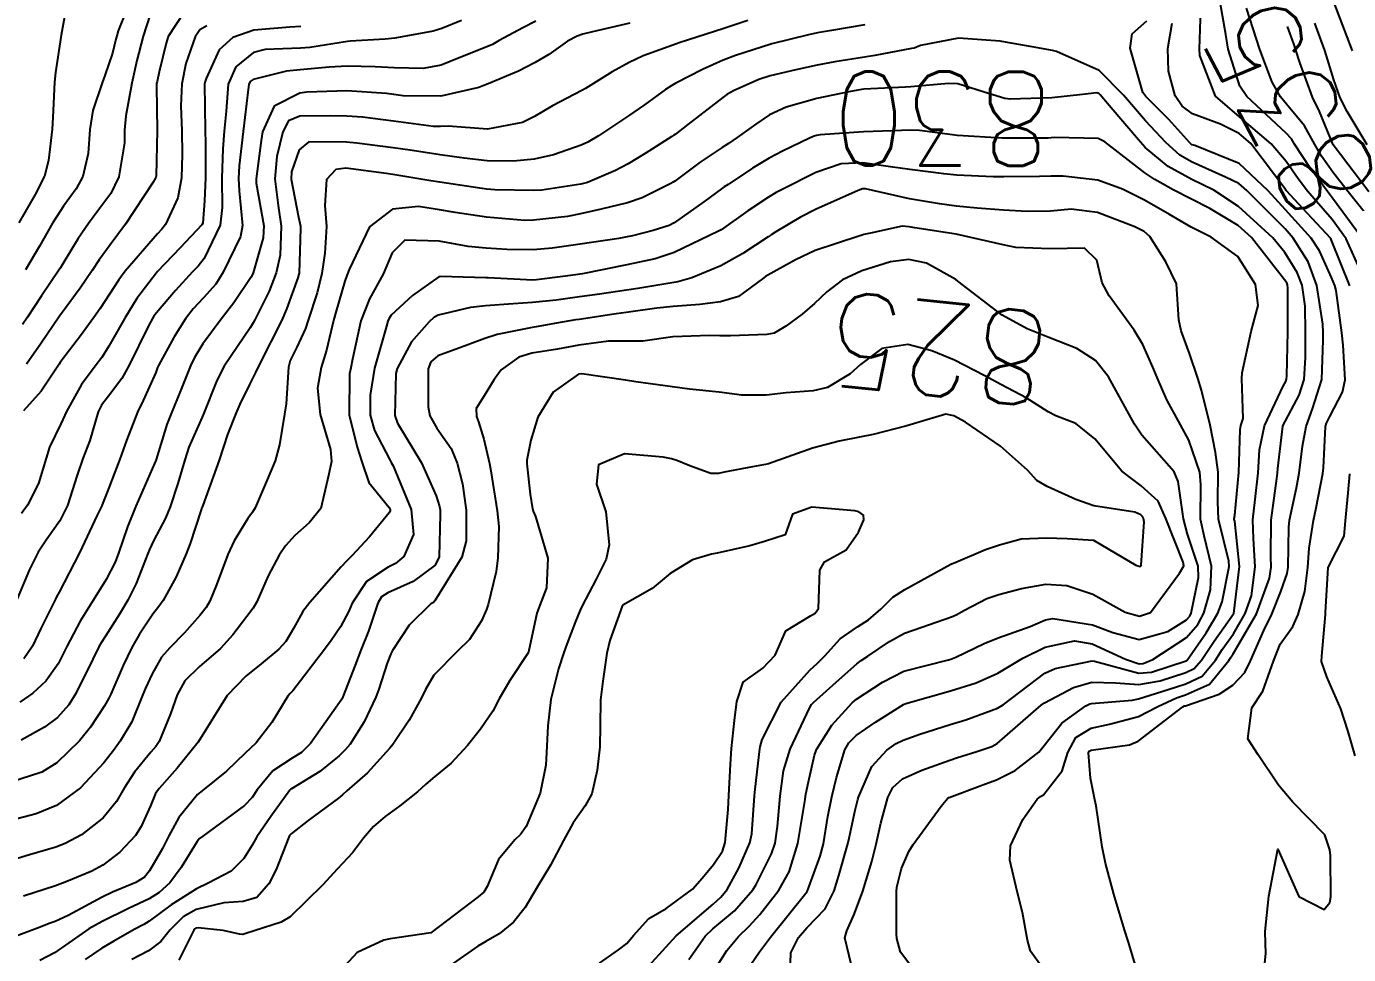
# Model space of a CAD drawing. Header units: metres. Extents: x 307586 to 320046, y 7427249 to 7434250.
# Drawn here: x 319917.4 to 319973.7, y 7429319.7 to 7429359.2 of the extents above; entities that cross this region are included whole.
import ezdxf
from ezdxf.enums import TextEntityAlignment as Align

# ---------------------------------------------------------------- set-up
doc = ezdxf.new("R2010")
doc.units = ezdxf.units.M
doc.header["$MEASUREMENT"] = 0
for name, color, linetype in [('Cotas', 45, 'Continuous'), ('Curvas de Nivel 1m', 11, 'Continuous'), ('Curvas de Nivel 5m', 15, 'Continuous')]:
    doc.layers.add(name, color=color, linetype=linetype)
doc.styles.add('Style-STANDARD', font='STANDARD.shx')

msp = doc.modelspace()

# ---------------------------------------------------------------- linework, layer by layer
at = {"layer": 'Curvas de Nivel 1m', "flags": 128}
for points, elevation in [([(319921.992, 7429360.816), (319921.275, 7429359.046), (319921.222, 7429358.827), (319921.186, 7429358.693), (319921.042, 7429358.089), (319920.719, 7429357.141), (319920.596, 7429356.834), (319920.2, 7429355.649), (319920.073, 7429354.839), (319920.002, 7429353.825), (319919.783, 7429352.842), (319919.495, 7429352.317), (319918.96, 7429351.578), (319918.665, 7429351.143), (319918.488, 7429350.855), (319917.926, 7429349.873), (319917.342, 7429348.866)], 841), ([(319919.059, 7429359.944), (319918.888, 7429359.009), (319918.857, 7429358.852), (319918.613, 7429357.268), (319918.575, 7429356.854), (319918.507, 7429355.356), (319918.468, 7429354.855), (319918.32, 7429353.519), (319918.149, 7429352.858), (319917.751, 7429352.076), (319917.05, 7429350.869)], 842), ([(319974.07, 7429349.061), (319973.552, 7429350.194), (319972.965, 7429351.013), (319971.915, 7429352.216), (319971.506, 7429352.74), (319970.995, 7429353.481), (319970.369, 7429354.236), (319969.014, 7429355.386), (319967.988, 7429356.26), (319967.325, 7429357.991), (319967.315, 7429358.267), (319967.373, 7429359.964)], 834), ([(319974.958, 7429350.541), (319973.639, 7429352.193), (319972.991, 7429353.033), (319972.504, 7429353.713), (319972.217, 7429354.212), (319971.789, 7429354.996), (319971.02, 7429355.925), (319970.756, 7429356.233), (319970.404, 7429356.864), (319969.887, 7429358.242), (319969.307, 7429360.011)], 836), ([(319973.827, 7429358.192), (319973.073, 7429360.169)], 839), ([(319935.894, 7429359.48), (319935.058, 7429359.139), (319934.694, 7429359.026), (319933.053, 7429358.731), (319932.648, 7429358.686), (319931.164, 7429358.596), (319931.051, 7429358.585), (319929.438, 7429358.335), (319929.046, 7429358.302), (319927.541, 7429358.249), (319927.044, 7429358.123), (319926.284, 7429357.512), (319925.97, 7429356.766), (319925.873, 7429355.629), (319925.794, 7429354.768), (319925.735, 7429354.026), (319925.693, 7429352.769), (319925.711, 7429351.519), (319925.618, 7429350.77), (319924.939, 7429349.356), (319924.688, 7429349.03), (319924.45, 7429348.785), (319923.722, 7429347.991), (319922.907, 7429347.045), (319922.801, 7429346.905), (319922.736, 7429346.802), (319922.559, 7429346.465), (319921.754, 7429344.817), (319921.442, 7429344.254), (319920.863, 7429343.496), (319920.572, 7429343.118), (319920.434, 7429342.834), (319920.072, 7429341.606), (319919.78, 7429340.841), (319919.531, 7429340.134), (319919.124, 7429338.847), (319918.796, 7429338.192), (319918.239, 7429337.405), (319917.881, 7429336.859), (319917.513, 7429336.125), (319916.982, 7429334.868)], 836), ([(319943.061, 7429359.368), (319941.476, 7429359.003), (319941.056, 7429358.9), (319940.827, 7429358.82), (319940.414, 7429358.596), (319939.613, 7429358.036), (319939.039, 7429357.691), (319938.326, 7429357.325), (319937.025, 7429356.79), (319936.913, 7429356.744), (319936.64, 7429356.636), (319935.019, 7429356.266), (319933.418, 7429356.277), (319933.019, 7429356.329), (319932.705, 7429356.37), (319931.021, 7429356.487), (319929.316, 7429356.431), (319929.02, 7429356.396), (319927.917, 7429355.838), (319927.431, 7429354.746), (319927.371, 7429354.373), (319927.151, 7429352.748), (319927.161, 7429352.558), (319927.476, 7429350.745), (319927.46, 7429350.232), (319927.03, 7429348.749), (319927.004, 7429348.677), (319926.93, 7429348.542), (319926.206, 7429347.468), (319925.66, 7429346.769), (319924.892, 7429345.724), (319924.531, 7429345.139), (319924.354, 7429344.785), (319923.929, 7429343.728), (319923.547, 7429342.793), (319923.355, 7429342.288), (319922.895, 7429340.799), (319922.88, 7429340.752), (319922.831, 7429340.627), (319922.033, 7429338.812), (319921.674, 7429337.937), (319921.3, 7429336.815), (319921.157, 7429336.438), (319920.772, 7429335.695), (319920.228, 7429334.828), (319919.661, 7429333.924), (319919.101, 7429332.844), (319918.725, 7429332.104), (319918.204, 7429331.369), (319917.649, 7429330.861), (319917.1, 7429330.473)], 834), ([(319948.087, 7429359.475), (319947.059, 7429359.134), (319945.168, 7429358.538), (319945.085, 7429358.507), (319945.052, 7429358.495), (319943.623, 7429357.975), (319943.04, 7429357.699), (319942.312, 7429357.293), (319941.173, 7429356.588), (319941.022, 7429356.5), (319939.773, 7429355.844), (319939.011, 7429355.392), (319938.488, 7429355.135), (319937.005, 7429354.864), (319935.33, 7429354.979), (319935.006, 7429354.964), (319934.702, 7429354.967), (319933.008, 7429355.196), (319931.676, 7429355.367), (319931.01, 7429355.409), (319930.306, 7429355.421), (319929.01, 7429355.414), (319928.526, 7429355.217), (319928.289, 7429354.737), (319928.035, 7429353.691), (319927.953, 7429352.74), (319928.097, 7429351.603), (319928.215, 7429350.737), (319928.182, 7429349.497), (319928.013, 7429348.739), (319927.704, 7429347.96), (319927.102, 7429346.748), (319927.031, 7429346.619), (319926.899, 7429346.408), (319925.79, 7429344.766), (319925.479, 7429344.165), (319924.929, 7429342.779), (319924.851, 7429342.601), (319924.293, 7429341.33), (319924.115, 7429340.787), (319923.827, 7429339.786), (319923.489, 7429338.793), (319923.29, 7429338.311), (319922.791, 7429337.347), (319922.611, 7429336.976), (319922.542, 7429336.802), (319922.048, 7429335.529), (319921.693, 7429334.811), (319921.344, 7429334.224), (319920.74, 7429333.289), (319920.557, 7429333.001), (319920.458, 7429332.824), (319920.2, 7429332.3), (319919.48, 7429330.838), (319919.183, 7429330.366), (319918.698, 7429329.83), (319918.139, 7429329.408), (319917.156, 7429328.865)], 833), ([(319924.059, 7429359.794), (319923.415, 7429358.796), (319923.331, 7429358.515), (319923.03, 7429357.294), (319922.939, 7429356.887), (319922.918, 7429356.802), (319922.907, 7429356.687), (319922.943, 7429354.801), (319922.906, 7429352.869), (319922.884, 7429352.801), (319922.772, 7429352.604), (319921.595, 7429350.82), (319920.944, 7429349.939), (319920.472, 7429349.3), (319920.171, 7429348.838), (319919.664, 7429348.094), (319918.905, 7429347.066), (319918.814, 7429346.941), (319918.756, 7429346.851), (319917.999, 7429345.751), (319917.373, 7429344.865)], 839), ([(319969.973, 7429318.229), (319970.14, 7429319.778), (319970.126, 7429320.227), (319970.11, 7429320.718), (319970.268, 7429322.225), (319970.643, 7429324.22), (319971.542, 7429322.211), (319972.615, 7429321.656), (319972.859, 7429321.958), (319972.905, 7429322.197), (319972.887, 7429323.951), (319972.858, 7429324.198), (319972.649, 7429324.829), (319971.279, 7429326.214), (319970.674, 7429326.946), (319969.804, 7429328.233), (319969.375, 7429328.915), (319969.538, 7429330.238), (319970.014, 7429330.94), (319970.468, 7429332.224), (319970.75, 7429332.943), (319971.283, 7429333.689), (319971.511, 7429334.213), (319971.792, 7429335.191), (319971.925, 7429336.209), (319971.98, 7429337.023), (319972.165, 7429338.206), (319972.277, 7429338.746), (319972.558, 7429340.203), (319972.586, 7429340.454), (319972.676, 7429342.202), (319972.716, 7429342.35), (319972.867, 7429342.636), (319973.406, 7429343.666), (319973.509, 7429344.194), (319973.43, 7429345.662), (319973.376, 7429346.195), (319973.13, 7429347.997), (319973.074, 7429348.199), (319972.936, 7429348.543), (319972.42, 7429349.68), (319972.069, 7429350.213), (319970.971, 7429351.424), (319970.235, 7429352.237), (319968.994, 7429353.398), (319967.114, 7429354.157), (319967.002, 7429354.197), (319966.955, 7429354.224), (319966.904, 7429354.271), (319966.002, 7429355.275), (319965.022, 7429356.25), (319964.981, 7429356.3), (319964.903, 7429356.423), (319964.357, 7429358.307), (319964.448, 7429358.917), (319965.065, 7429359.474)], 832), ([(319973.712, 7429348.192), (319972.952, 7429350.096), (319972.919, 7429350.167), (319972.896, 7429350.201), (319971.71, 7429351.48), (319971.02, 7429352.229), (319971.002, 7429352.249), (319970.983, 7429352.278), (319969.497, 7429354.245), (319969.007, 7429354.679), (319968.2, 7429355.069), (319967.015, 7429355.503), (319966.577, 7429355.835), (319966.271, 7429356.281), (319965.997, 7429357.327), (319965.97, 7429358.286), (319966.142, 7429359.362)], 833), ([(319974.455, 7429354.185), (319973.605, 7429355.606), (319973.299, 7429356.197), (319973.034, 7429356.955), (319972.646, 7429358.206), (319972.215, 7429359.363)], 838), ([(319953.061, 7429359.293), (319951.653, 7429359.055), (319951.058, 7429358.951), (319950.662, 7429358.869), (319949.104, 7429358.489), (319949.062, 7429358.48), (319947.561, 7429357.989), (319947.042, 7429357.795), (319946.16, 7429357.399), (319945.027, 7429356.819), (319944.849, 7429356.718), (319944.577, 7429356.544), (319943.682, 7429355.888), (319943.012, 7429355.424), (319941.734, 7429354.579), (319941.275, 7429354.309), (319940.997, 7429354.18), (319939.82, 7429353.772), (319938.988, 7429353.582), (319938.115, 7429353.49), (319936.986, 7429353.509), (319936.015, 7429353.617), (319934.99, 7429353.768), (319933.707, 7429353.958), (319932.994, 7429354.065), (319931.439, 7429354.261), (319930.997, 7429354.31), (319929.404, 7429354.319), (319928.992, 7429353.981), (319928.667, 7429353.044), (319928.648, 7429352.733), (319928.957, 7429351.112), (319929.044, 7429350.729), (319929.05, 7429350.631), (319928.989, 7429348.729), (319928.979, 7429348.683), (319928.93, 7429348.534), (319928.446, 7429347.199), (319928.251, 7429346.737), (319927.796, 7429345.839), (319927.235, 7429344.746), (319927.121, 7429344.506), (319926.871, 7429343.988), (319926.464, 7429343.151), (319926.291, 7429342.758), (319925.942, 7429341.862), (319925.582, 7429340.769), (319924.879, 7429338.845), (319924.856, 7429338.779), (319924.84, 7429338.752), (319924.811, 7429338.661), (319924.346, 7429337.228), (319924.182, 7429336.786), (319923.757, 7429335.806), (319923.203, 7429334.796), (319923.01, 7429334.547), (319922.754, 7429334.224), (319922.183, 7429333.364), (319921.865, 7429332.809), (319921.496, 7429332.042), (319920.966, 7429330.817), (319920.884, 7429330.644), (319920.705, 7429330.325), (319920.109, 7429329.412), (319919.641, 7429328.836), (319918.673, 7429327.898), (319918.028, 7429327.498), (319916.665, 7429327.053)], 832), ([(319929.058, 7429359.23), (319928.591, 7429359.201), (319927.056, 7429359.063), (319926.164, 7429358.763), (319925.582, 7429358.235), (319925.026, 7429357.018), (319924.968, 7429356.837), (319924.958, 7429356.781), (319924.982, 7429354.801), (319924.983, 7429354.78), (319924.995, 7429354.272), (319924.998, 7429352.78), (319924.963, 7429351.803), (319924.883, 7429350.851), (319924.848, 7429350.781), (319923.919, 7429349.815), (319922.95, 7429348.8), (319922.077, 7429347.651), (319921.561, 7429346.82), (319920.891, 7429345.618), (319920.582, 7429345.137), (319920.35, 7429344.835), (319919.725, 7429343.987), (319919.088, 7429342.848), (319919.015, 7429342.685), (319918.848, 7429342.325), (319918.36, 7429341.333), (319918.211, 7429340.856), (319917.893, 7429339.783), (319917.415, 7429338.864), (319917.165, 7429338.501)], 837), ([(319925.058, 7429359.258), (319924.754, 7429359.085), (319924.559, 7429358.785), (319924.169, 7429357.655), (319923.994, 7429356.79), (319923.956, 7429355.848), (319923.988, 7429354.79), (319924.003, 7429353.774), (319923.975, 7429352.79), (319923.819, 7429351.936), (319923.291, 7429350.797), (319923.14, 7429350.609), (319922.949, 7429350.399), (319921.584, 7429348.82), (319921.303, 7429348.448), (319920.918, 7429347.837), (319920.515, 7429347.226), (319920.242, 7429346.837), (319919.68, 7429346.058), (319918.885, 7429345.022), (319918.81, 7429344.925), (319918.765, 7429344.851), (319918.01, 7429343.715), (319917.256, 7429342.866)], 838), ([(319974.525, 7429352.185), (319973.003, 7429354.194), (319972.416, 7429355.608), (319972.123, 7429356.213), (319971.578, 7429357.689), (319971.416, 7429358.225), (319971.325, 7429358.495), (319971.063, 7429359.232)], 837), ([(319964.583, 7429319.268), (319964.271, 7429320.303), (319964.117, 7429320.788), (319963.666, 7429322.31), (319963.317, 7429323.632), (319963.174, 7429324.315), (319962.915, 7429326.062), (319962.861, 7429326.318), (319962.677, 7429327.237), (319962.591, 7429328.321), (319962.618, 7429328.396), (319962.694, 7429328.435), (319964.338, 7429328.662), (319964.698, 7429328.814), (319966.599, 7429330.272), (319966.671, 7429330.313), (319966.714, 7429330.323), (319968.156, 7429330.821), (319968.727, 7429331.199), (319969.245, 7429331.733), (319969.482, 7429332.239), (319970.049, 7429333.523), (319970.391, 7429334.226), (319970.773, 7429335.18), (319971.045, 7429335.953), (319971.089, 7429336.217), (319971.11, 7429337.916), (319971.142, 7429338.217), (319971.448, 7429339.593), (319971.562, 7429340.213), (319971.7, 7429341.362), (319971.849, 7429342.21), (319972.126, 7429342.951), (319972.52, 7429344.204), (319972.579, 7429345.882), (319972.571, 7429346.205), (319972.559, 7429346.554), (319972.306, 7429348.209), (319971.937, 7429349.209), (319971.302, 7429350.225), (319970.959, 7429350.618), (319969.33, 7429352.247), (319968.986, 7429352.543), (319968.423, 7429352.821), (319966.995, 7429353.449), (319966.472, 7429353.752), (319965.878, 7429354.287), (319965.456, 7429354.742), (319965.012, 7429355.214), (319964.083, 7429356.309), (319963.038, 7429357.349), (319961.228, 7429358.169), (319961.051, 7429358.207), (319960.184, 7429358.359), (319959.055, 7429358.561), (319958.821, 7429358.607), (319957.056, 7429358.734), (319955.441, 7429358.414), (319955.161, 7429358.309), (319955.051, 7429358.283), (319953.494, 7429357.988), (319953.045, 7429357.919), (319951.782, 7429357.719), (319951.04, 7429357.58), (319950.135, 7429357.38), (319949.032, 7429357.127), (319948.553, 7429356.972), (319947.5, 7429356.505), (319947.198, 7429356.332), (319947.02, 7429356.201), (319945.533, 7429355.057), (319945.004, 7429354.649), (319944.94, 7429354.604), (319944.85, 7429354.542), (319943.716, 7429353.829), (319942.985, 7429353.383), (319942.452, 7429353.097), (319941.257, 7429352.586), (319940.972, 7429352.513), (319939.311, 7429352.265), (319938.969, 7429352.242), (319937.314, 7429352.282), (319936.97, 7429352.307), (319936.684, 7429352.348), (319934.972, 7429352.603), (319934.594, 7429352.664), (319932.977, 7429352.923), (319932.695, 7429352.966), (319930.98, 7429353.192), (319930.553, 7429353.14), (319930.155, 7429352.718), (319930.072, 7429351.609), (319930.144, 7429350.718), (319930.076, 7429349.584), (319929.949, 7429348.72), (319929.751, 7429347.891), (319929.376, 7429346.725), (319929.25, 7429346.376), (319928.891, 7429345.583), (319928.609, 7429345.009), (319928.532, 7429344.734), (319928.427, 7429343.166), (319928.369, 7429342.735), (319928.149, 7429341.427), (319927.97, 7429340.739), (319927.631, 7429339.936), (319927.111, 7429338.747), (319926.997, 7429338.562), (319926.806, 7429338.294), (319926.213, 7429337.337), (319925.947, 7429336.763), (319925.472, 7429335.472), (319925.189, 7429334.774), (319925.029, 7429334.506), (319924.754, 7429334.167), (319924.109, 7429333.42), (319923.481, 7429332.793), (319923.132, 7429332.392), (319922.722, 7429331.685), (319922.448, 7429331.07), (319922.337, 7429330.804), (319921.86, 7429329.644), (319921.369, 7429328.813), (319921.081, 7429328.414), (319920.674, 7429327.888), (319919.678, 7429326.835), (319918.655, 7429326.084), (319917.788, 7429325.722), (319916.649, 7429325.43)], 831), ([(319955.195, 7429319.027), (319954.587, 7429319.838), (319954.424, 7429320.422), (319954.415, 7429320.602), (319954.412, 7429322.422), (319954.434, 7429322.604), (319954.628, 7429323.405), (319954.933, 7429324.121), (319955.118, 7429324.413), (319956.317, 7429326.053), (319956.606, 7429326.391), (319956.641, 7429326.413), (319956.663, 7429326.42), (319958.094, 7429326.953), (319958.675, 7429327.168), (319959.467, 7429327.572), (319960.472, 7429328.343), (319960.696, 7429328.628), (319961.452, 7429329.586), (319962.478, 7429330.322), (319962.637, 7429330.398), (319962.714, 7429330.42), (319964.453, 7429330.566), (319964.718, 7429330.613), (319965.984, 7429331.021), (319966.728, 7429331.257), (319967.419, 7429331.577), (319967.99, 7429332.258), (319968.284, 7429332.718), (319968.754, 7429333.389), (319969.26, 7429334.243), (319969.532, 7429335), (319969.685, 7429336.236), (319969.606, 7429337.433), (319969.579, 7429338.239), (319969.686, 7429339.101), (319969.808, 7429340.235), (319969.866, 7429341.216), (319970.086, 7429342.232), (319970.88, 7429343.92), (319970.985, 7429344.116), (319971.017, 7429344.219), (319971.029, 7429344.363), (319971.068, 7429346.228), (319971.073, 7429348.085), (319971.056, 7429348.228), (319971.023, 7429348.318), (319970.935, 7429348.452), (319969.523, 7429350.244), (319968.961, 7429350.76), (319967.75, 7429351.483), (319966.977, 7429351.873), (319966.185, 7429352.282), (319965.41, 7429352.717), (319964.99, 7429352.995), (319963.281, 7429354.317), (319963.004, 7429354.459), (319961.152, 7429354.496), (319961.004, 7429354.486), (319960.875, 7429354.48), (319959.004, 7429354.472), (319958.903, 7429354.472), (319957.005, 7429354.595), (319955.394, 7429354.802), (319955.007, 7429354.819), (319954.626, 7429354.805), (319953.006, 7429354.745), (319951.158, 7429354.621), (319951.004, 7429354.595), (319950.91, 7429354.565), (319950.714, 7429354.473), (319949.556, 7429353.923), (319948.99, 7429353.628), (319948.283, 7429353.197), (319947.244, 7429352.507), (319947.084, 7429352.397), (319946.971, 7429352.319), (319946.214, 7429351.769), (319944.956, 7429350.875), (319944.736, 7429350.762), (319944.058, 7429350.549), (319943.183, 7429350.325), (319942.95, 7429350.273), (319942.59, 7429350.206), (319940.947, 7429349.961), (319939.756, 7429349.791), (319938.944, 7429349.72), (319937.828, 7429349.737), (319936.945, 7429349.792), (319936.175, 7429349.871), (319934.947, 7429350.09), (319933.484, 7429350.138), (319932.942, 7429349.595), (319932.557, 7429348.686), (319931.975, 7429347.636), (319931.612, 7429346.699), (319931.258, 7429345.076), (319931.179, 7429344.706), (319931.133, 7429344.452), (319931.118, 7429342.706), (319931.462, 7429341.323), (319931.654, 7429340.698), (319931.952, 7429339.816), (319932.814, 7429338.752), (319932.858, 7429338.68), (319932.86, 7429338.632), (319932.811, 7429338.534), (319931.974, 7429337.51), (319931.225, 7429336.696), (319931.002, 7429336.477), (319930.778, 7429336.233), (319929.439, 7429334.72), (319929.146, 7429334.335), (319928.746, 7429333.604), (319928.416, 7429333.055), (319928.124, 7429332.736), (319927.369, 7429332.101), (319926.721, 7429331.578), (319925.918, 7429330.762), (319924.693, 7429328.78), (319923.799, 7429327.661), (319923.028, 7429326.796), (319922.876, 7429326.583), (319922.656, 7429326.066), (319922.265, 7429325.185), (319922.022, 7429324.806), (319921.349, 7429324.096), (319920.624, 7429323.538), (319920.158, 7429323.288), (319919.102, 7429322.843), (319918.611, 7429322.666), (319917.252, 7429322.218)], 829), ([(319952.578, 7429318.913), (319952.215, 7429320.444), (319952.297, 7429320.742), (319952.603, 7429321.409), (319952.886, 7429322.161), (319952.976, 7429322.436), (319953.363, 7429323.702), (319953.547, 7429324.431), (319953.753, 7429325.328), (319954.052, 7429326.426), (319954.253, 7429326.84), (319954.675, 7429327.211), (319955.499, 7429327.589), (319956.687, 7429328.001), (319956.975, 7429328.101), (319957.83, 7429328.379), (319958.479, 7429328.588), (319958.696, 7429328.713), (319960.579, 7429330.342), (319960.715, 7429330.446), (319961.948, 7429331.104), (319962.728, 7429331.321), (319963.739, 7429331.298), (319964.727, 7429331.222), (319965.631, 7429331.385), (319966.735, 7429331.739), (319967.092, 7429331.912), (319967.4, 7429332.263), (319967.939, 7429333.07), (319968.763, 7429334.234), (319968.775, 7429334.25), (319969.019, 7429336.246), (319968.812, 7429338.171), (319968.794, 7429338.25), (319968.793, 7429338.27), (319968.815, 7429338.434), (319968.992, 7429340.248), (319969.042, 7429342.065), (319969.078, 7429342.247), (319969.166, 7429342.546), (319969.117, 7429344.246), (319969.13, 7429344.492), (319969.514, 7429346.244), (319969.805, 7429347.356), (319969.701, 7429348.242), (319968.945, 7429349.444), (319967.807, 7429350.261), (319966.959, 7429350.683), (319966.03, 7429351.221), (319964.976, 7429351.839), (319964.041, 7429352.309), (319962.987, 7429352.687), (319961.506, 7429352.86), (319960.988, 7429352.857), (319960.497, 7429352.846), (319958.988, 7429352.83), (319958.528, 7429352.835), (319956.98, 7429352.894), (319956.425, 7429352.954), (319954.984, 7429353.144), (319954.158, 7429353.255), (319952.988, 7429353.424), (319952.059, 7429353.382), (319950.981, 7429353.01), (319950.617, 7429352.835), (319949.913, 7429352.481), (319949.296, 7429352.16), (319948.968, 7429351.967), (319948.085, 7429351.376), (319946.954, 7429350.577), (319946.841, 7429350.512), (319944.944, 7429349.608), (319944.147, 7429349.342), (319942.938, 7429349.082), (319941.044, 7429348.699), (319940.934, 7429348.681), (319940.856, 7429348.669), (319940.33, 7429348.596), (319939.095, 7429348.444), (319938.93, 7429348.439), (319937.026, 7429348.535), (319936.932, 7429348.537), (319935.003, 7429348.587), (319934.932, 7429348.571), (319933.812, 7429347.779), (319932.907, 7429346.938), (319932.798, 7429346.788), (319932.754, 7429346.682), (319932.7, 7429346.482), (319932.198, 7429344.69), (319932.014, 7429343.544), (319932.014, 7429342.693), (319932.195, 7429342.039), (319932.834, 7429340.81), (319932.906, 7429340.679), (319932.981, 7429340.529), (319933.757, 7429338.671), (319933.86, 7429337.606), (319933.441, 7429336.673), (319933.085, 7429336.372), (319932.778, 7429336.222), (319931.848, 7429335.613), (319931.249, 7429334.695), (319931.104, 7429334.351), (319930.748, 7429333.687), (319930.343, 7429333.102), (319930.063, 7429332.71), (319928.715, 7429330.956), (319928.603, 7429330.842), (319928.503, 7429330.732), (319927.826, 7429329.614), (319927.156, 7429328.745), (319926.913, 7429328.524), (319926.686, 7429328.306), (319925.899, 7429327.537), (319924.939, 7429326.776), (319924.661, 7429326.542), (319923.865, 7429325.574), (319923.445, 7429324.792), (319923.175, 7429324.254), (319922.621, 7429323.306), (319922.396, 7429323.023), (319922.034, 7429322.806), (319921.039, 7429322.386), (319920.607, 7429322.18), (319919.153, 7429321.396), (319918.596, 7429321.144), (319918.381, 7429321.066), (319917.847, 7429320.857), (319916.94, 7429320.514)], 828), ([(319949.873, 7429318.471), (319949.919, 7429319.803), (319950.238, 7429320.465), (319950.597, 7429320.869), (319951.376, 7429321.682), (319951.761, 7429322.449), (319951.966, 7429323.104), (319952.347, 7429324.443), (319952.403, 7429324.685), (319952.657, 7429325.884), (319952.764, 7429326.337), (319952.791, 7429326.439), (319953.371, 7429327.745), (319953.997, 7429328.427), (319954.407, 7429328.712), (319954.697, 7429328.863), (319955.412, 7429329.121), (319956.704, 7429329.521), (319957.361, 7429329.729), (319958.711, 7429330.218), (319958.959, 7429330.366), (319960.733, 7429331.709), (319961.163, 7429331.909), (319962.742, 7429332.238), (319962.838, 7429332.223), (319964.734, 7429331.708), (319965.276, 7429331.75), (319966.742, 7429332.234), (319966.765, 7429332.247), (319966.789, 7429332.27), (319967.592, 7429333.424), (319968.099, 7429334.257), (319968.28, 7429334.743), (319968.575, 7429336.252), (319968.563, 7429336.476), (319968.122, 7429338.257), (319968.092, 7429338.985), (319968.111, 7429340.257), (319968, 7429341.104), (319967.761, 7429342.261), (319967.393, 7429343.75), (319967.245, 7429344.266), (319966.893, 7429345.316), (319966.628, 7429346.002), (319966.525, 7429346.276), (319966.437, 7429346.75), (319966.336, 7429348.279), (319965.874, 7429349.217), (319965.2, 7429350.296), (319964.956, 7429350.5), (319964.566, 7429350.697), (319962.968, 7429351.317), (319961.856, 7429351.451), (319960.968, 7429351.372), (319959.976, 7429351.351), (319958.969, 7429351.417), (319957.855, 7429351.49), (319956.965, 7429351.577), (319956.239, 7429351.674), (319954.968, 7429351.893), (319953.096, 7429352.315), (319952.972, 7429352.321), (319952.776, 7429352.248), (319950.963, 7429351.443), (319950.321, 7429351.114), (319949.276, 7429350.487), (319949.078, 7429350.363), (319948.951, 7429350.283), (319947.872, 7429349.572), (319946.938, 7429349.038), (319945.698, 7429348.529), (319945.103, 7429348.365), (319944.93, 7429348.335), (319943.397, 7429348.084), (319942.925, 7429348.011), (319941.679, 7429347.821), (319940.92, 7429347.717), (319939.933, 7429347.585), (319938.916, 7429347.481), (319938.102, 7429347.431), (319936.914, 7429347.346), (319936.283, 7429347.268), (319934.907, 7429346.95), (319934.723, 7429346.845), (319934.516, 7429346.664), (319933.763, 7429345.803), (319933.159, 7429344.677), (319933.103, 7429344.454), (319933.058, 7429342.678), (319933.179, 7429342.347), (319934.187, 7429340.666), (319934.819, 7429339.249), (319934.964, 7429338.808), (319934.987, 7429338.657), (319934.994, 7429338.473), (319934.951, 7429336.657), (319934.779, 7429336.3), (319933.836, 7429335.606), (319932.767, 7429335.127), (319932.493, 7429334.956), (319932.332, 7429334.684), (319931.931, 7429333.502), (319931.612, 7429332.691), (319931.366, 7429332.054), (319930.852, 7429330.699), (319930.807, 7429330.604), (319930.71, 7429330.455), (319929.469, 7429328.718), (319929.082, 7429328.329), (319928.683, 7429328.089), (319927.859, 7429327.554), (319927.198, 7429326.745), (319926.981, 7429326.426), (319926.656, 7429326.078), (319924.884, 7429324.776), (319924.747, 7429324.673), (319924.639, 7429324.549), (319923.964, 7429323.445), (319923.487, 7429322.791), (319923.026, 7429322.379), (319922.606, 7429322.113), (319921.719, 7429321.691), (319920.596, 7429321.148), (319920.035, 7429320.828), (319919.184, 7429320.241), (319918.577, 7429319.808), (319917.951, 7429319.477)], 827), ([(319948.033, 7429319.04), (319948.587, 7429319.849), (319949.046, 7429320.483), (319950.613, 7429322.423), (319950.628, 7429322.445), (319951.166, 7429323.924), (319951.306, 7429324.453), (319951.497, 7429325.609), (319951.659, 7429326.45), (319951.854, 7429327.269), (319952.218, 7429328.445), (319952.389, 7429328.75), (319952.699, 7429329.055), (319953.516, 7429329.62), (319954.712, 7429330.377), (319954.809, 7429330.419), (319956.719, 7429330.958), (319957.806, 7429331.295), (319958.726, 7429331.706), (319959.799, 7429332.354), (319960.748, 7429332.819), (319961.992, 7429333.086), (319962.749, 7429332.955), (319964.164, 7429332.306), (319964.74, 7429332.112), (319964.913, 7429332.125), (319965.323, 7429332.291), (319966.752, 7429333.227), (319967.245, 7429333.778), (319967.5, 7429334.263), (319967.778, 7429335.255), (319967.825, 7429336.26), (319967.511, 7429337.554), (319967.355, 7429338.265), (319967.372, 7429339.72), (319967.329, 7429340.265), (319966.853, 7429341.628), (319966.504, 7429342.275), (319965.928, 7429343.339), (319965.512, 7429344.291), (319965.331, 7429344.737), (319964.897, 7429345.697), (319964.535, 7429346.304), (319963.472, 7429347.767), (319963.166, 7429348.318), (319962.943, 7429349.285), (319962.413, 7429349.794), (319960.947, 7429349.762), (319959.49, 7429349.822), (319958.949, 7429349.929), (319956.953, 7429350.39), (319955.198, 7429350.659), (319954.956, 7429350.703), (319954.655, 7429350.724), (319953.312, 7429350.436), (319953.023, 7429350.369), (319952.952, 7429350.347), (319952.814, 7429350.304), (319950.945, 7429349.696), (319950.12, 7429349.3), (319948.935, 7429348.648), (319948.837, 7429348.587), (319948.712, 7429348.492), (319947.689, 7429347.734), (319946.918, 7429347.505), (319946.043, 7429347.396), (319944.914, 7429347.311), (319944.217, 7429347.244), (319942.91, 7429347.053), (319942.483, 7429346.993), (319940.905, 7429346.761), (319940.756, 7429346.74), (319939.934, 7429346.6), (319939.069, 7429346.441), (319938.901, 7429346.415), (319937.409, 7429346.114), (319936.896, 7429345.946), (319935.785, 7429345.54), (319934.888, 7429345.209), (319934.592, 7429344.957), (319934.483, 7429344.664), (319934.483, 7429343.039), (319934.554, 7429342.663), (319934.848, 7429342.139), (319935.454, 7429341.265), (319935.715, 7429340.647), (319935.946, 7429339.765), (319936.089, 7429338.641), (319936.099, 7429337.335), (319935.913, 7429336.643), (319934.764, 7429334.783), (319934.701, 7429334.723), (319934.588, 7429334.662), (319933.663, 7429333.757), (319932.956, 7429332.678), (319932.882, 7429332.528), (319932.727, 7429332.137), (319932.374, 7429331.026), (319932.25, 7429330.685), (319931.757, 7429329.635), (319931.16, 7429328.695), (319930.943, 7429328.444), (319930.685, 7429328.19), (319929.868, 7429327.519), (319928.664, 7429326.792), (319928.625, 7429326.769), (319928.594, 7429326.731), (319927.777, 7429325.614), (319927.183, 7429324.745), (319926.986, 7429324.398), (319926.629, 7429323.823), (319926.09, 7429323.289), (319925.117, 7429322.772), (319924.61, 7429322.531), (319923.542, 7429321.852), (319922.596, 7429321.152), (319922.377, 7429321.021), (319921.962, 7429320.806), (319921.095, 7429320.305), (319920.581, 7429320.002), (319919.882, 7429319.521)], 826), ([(319945.581, 7429319.523), (319946.269, 7429320.515), (319946.596, 7429320.824), (319947.512, 7429321.592), (319948.3, 7429322.493), (319948.421, 7429322.687), (319948.622, 7429323.083), (319949.094, 7429324.025), (319949.245, 7429324.481), (319949.354, 7429325.184), (319949.469, 7429326.478), (319949.608, 7429327.547), (319949.881, 7429328.472), (319950.711, 7429330.224), (319950.802, 7429330.37), (319950.879, 7429330.458), (319951.842, 7429331.328), (319952.73, 7429332.113), (319952.914, 7429332.255), (319953.187, 7429332.435), (319954.11, 7429333.058), (319954.748, 7429333.407), (319955.488, 7429333.673), (319956.759, 7429334.107), (319956.955, 7429334.193), (319957.315, 7429334.384), (319958.263, 7429334.88), (319958.77, 7429335.059), (319959.735, 7429335.318), (319960.775, 7429335.501), (319961.664, 7429335.441), (319962.77, 7429335.067), (319964.146, 7429334.306), (319964.761, 7429334.14), (319965.22, 7429334.293), (319966.463, 7429335.958), (319966.651, 7429336.272), (319966.624, 7429336.434), (319965.886, 7429338.284), (319965.557, 7429339.026), (319964.827, 7429339.686), (319964, 7429340.308), (319962.853, 7429341.686), (319962.041, 7429342.328), (319961.193, 7429342.664), (319960.868, 7429342.834), (319959.934, 7429343.42), (319958.879, 7429343.984), (319958.146, 7429344.377), (319956.889, 7429345.027), (319955.918, 7429345.429), (319954.896, 7429345.698), (319953.794, 7429345.531), (319952.887, 7429344.85), (319952.438, 7429344.447), (319951.472, 7429343.863), (319950.872, 7429343.719), (319949.718, 7429343.634), (319948.869, 7429343.533), (319947.826, 7429343.543), (319946.87, 7429343.663), (319945.603, 7429343.798), (319944.873, 7429343.888), (319943.32, 7429344.112), (319942.877, 7429344.173), (319941.016, 7429344.453), (319940.881, 7429344.436), (319939.797, 7429343.672), (319939.141, 7429342.607), (319938.843, 7429341.63), (319938.675, 7429340.771), (319938.678, 7429340.612), (319938.82, 7429339.331), (319938.914, 7429338.708), (319938.948, 7429338.608), (319939.04, 7429338.376), (319939.569, 7429336.598), (319939.513, 7429335.342), (319939.228, 7429334.603), (319939.104, 7429334.258), (319938.745, 7429332.61), (319938.733, 7429332.573), (319937.948, 7429331.391), (319937.495, 7429330.622), (319937.235, 7429330.097), (319936.7, 7429329.324), (319936.15, 7429328.638), (319935.454, 7429327.875), (319934.672, 7429327.241), (319934.358, 7429326.972), (319934.022, 7429326.666), (319933.268, 7429326.062), (319932.652, 7429325.616), (319932.153, 7429325.18), (319931.721, 7429324.689), (319931.258, 7429324.07), (319930.623, 7429323.384), (319930.294, 7429323.029), (319929.998, 7429322.709), (319928.599, 7429321.337), (319928.221, 7429321.109), (319927.068, 7429320.745), (319926.711, 7429320.629), (319926.591, 7429320.59), (319926.449, 7429320.61), (319925.75, 7429320.763), (319924.693, 7429320.878), (319924.594, 7429320.858), (319924.543, 7429320.831), (319924.504, 7429320.781), (319923.87, 7429319.491)], 824), ([(319943.868, 7429319.26), (319944.588, 7429320.053), (319945.036, 7429320.533), (319946.607, 7429321.882), (319946.943, 7429322.173), (319947.207, 7429322.504), (319947.709, 7429323.417), (319948.176, 7429324.495), (319948.262, 7429324.878), (319948.366, 7429326.493), (319948.392, 7429326.768), (319948.595, 7429328.491), (319948.611, 7429328.574), (319948.697, 7429328.884), (319949.504, 7429330.478), (319950.727, 7429331.835), (319951.056, 7429332.131), (319951.358, 7429332.454), (319952.019, 7429333.172), (319952.752, 7429333.686), (319953.217, 7429333.974), (319953.752, 7429334.43), (319954.257, 7429334.937), (319954.771, 7429335.271), (319956.733, 7429336.342), (319956.783, 7429336.37), (319956.798, 7429336.375), (319956.839, 7429336.389), (319958.197, 7429336.971), (319958.795, 7429337.177), (319959.725, 7429337.43), (319960.8, 7429337.469), (319961.685, 7429337.446), (319962.799, 7429337.365), (319964.609, 7429336.302), (319964.782, 7429336.247), (319964.826, 7429336.299), (319964.962, 7429338.147), (319964.927, 7429338.298), (319964.893, 7429338.378), (319964.814, 7429338.451), (319964.561, 7429338.557), (319962.818, 7429338.833), (319962.044, 7429339.104), (319960.826, 7429339.647), (319960.385, 7429339.903), (319959.994, 7429340.353), (319958.848, 7429341.371), (319957.353, 7429342.385), (319956.857, 7429342.663), (319956.516, 7429342.737), (319955.424, 7429342.411), (319954.851, 7429342.233), (319953.416, 7429341.866), (319952.846, 7429341.747), (319951.977, 7429341.582), (319950.841, 7429341.288), (319948.959, 7429340.614), (319948.834, 7429340.586), (319948.747, 7429340.578), (319948.284, 7429340.495), (319947.074, 7429340.264), (319946.83, 7429340.208), (319946.517, 7429340.202), (319945.613, 7429340.528), (319945.06, 7429340.761), (319944.836, 7429340.823), (319944.476, 7429340.904), (319942.838, 7429341.036), (319941.732, 7429340.571), (319941.649, 7429339.748), (319942.036, 7429338.568), (319942.182, 7429337.176), (319942.061, 7429336.567), (319941.635, 7429335.711), (319941.031, 7429334.577), (319940.95, 7429334.388), (319940.753, 7429333.912), (319940.374, 7429332.95), (319940.253, 7429332.587), (319940.033, 7429331.897), (319939.704, 7429330.595), (319939.572, 7429329.467), (319939.534, 7429328.597), (319939.481, 7429327.798), (319939.243, 7429326.601), (319938.649, 7429325.186), (319938.413, 7429324.844), (319938.163, 7429324.615), (319937.47, 7429323.782), (319936.987, 7429322.626), (319936.847, 7429322.391), (319936.609, 7429322.192), (319934.593, 7429320.66), (319932.855, 7429320.412), (319932.59, 7429320.352), (319931.451, 7429319.824), (319930.575, 7429318.87)], 823), ([(319973.932, 7429328.188), (319973.624, 7429329.271), (319973.335, 7429330.194), (319972.733, 7429331.559), (319972.509, 7429332.202), (319972.516, 7429332.431), (319972.671, 7429334.201), (319972.675, 7429334.29), (319972.783, 7429336.2), (319973.464, 7429337.533), (319973.532, 7429338.193), (319973.64, 7429339.377), (319973.716, 7429340.191)], 833), ([(319941.773, 7429319.376), (319942.587, 7429319.944), (319942.938, 7429320.208), (319943.223, 7429320.554), (319943.878, 7429321.269), (319944.604, 7429321.696), (319945.733, 7429322.523), (319946.145, 7429322.993), (319946.629, 7429323.565), (319947.002, 7429324.142), (319947.117, 7429324.505), (319947.247, 7429325.914), (319947.276, 7429326.504), (319947.35, 7429327.836), (319947.396, 7429328.503), (319947.518, 7429329.689), (319947.612, 7429330.501), (319947.893, 7429331.326), (319948.727, 7429331.917), (319949.254, 7429332.482), (319949.71, 7429333.514), (319950.758, 7429334.145), (319950.955, 7429334.263), (319951.088, 7429334.457), (319951.144, 7429336.091), (319951.344, 7429336.454), (319952.276, 7429336.96), (319952.802, 7429337.703), (319953.019, 7429338.229), (319953.009, 7429338.438), (319952.814, 7429338.577), (319952.641, 7429338.616), (319950.816, 7429338.776), (319949.986, 7429338.472), (319949.681, 7429337.595), (319948.795, 7429337.315), (319948.168, 7429337.121), (319946.787, 7429336.811), (319946.533, 7429336.767), (319945.733, 7429336.526), (319944.777, 7429335.945), (319944.007, 7429335.311), (319942.763, 7429334.6), (319942.742, 7429334.581), (319942.732, 7429334.56), (319942.212, 7429333.094), (319942.081, 7429332.567), (319941.914, 7429331.375), (319941.815, 7429330.569), (319941.802, 7429329.469), (319941.792, 7429328.569), (319941.67, 7429327.578), (319941.438, 7429326.572), (319941.168, 7429326.065), (319940.65, 7429325.336), (319940.235, 7429324.586), (319939.682, 7429323.54), (319939.12, 7429322.602), (319938.604, 7429321.744), (319938.105, 7429321.108), (319937.499, 7429320.621), (319936.928, 7429320.288), (319936.588, 7429320.096), (319934.663, 7429318.748)], 822)]:
    msp.add_lwpolyline(points, dxfattribs=dict(at, elevation=elevation))
at = {"layer": 'Curvas de Nivel 5m', "flags": 128}
for points, elevation in [([(319922.941, 7429360.671), (319922.343, 7429358.811), (319922.071, 7429357.781), (319921.866, 7429356.817), (319921.607, 7429355.419), (319921.557, 7429354.822), (319921.545, 7429354.272), (319921.31, 7429352.825), (319920.966, 7429352.119), (319920.415, 7429351.379), (319920.019, 7429350.839), (319919.582, 7429350.208), (319918.927, 7429349.129), (319918.825, 7429348.951), (319918.761, 7429348.852), (319918.011, 7429347.76), (319917.426, 7429346.865), (319917.216, 7429346.551)], 840), ([(319974.25, 7429350.187), (319972.979, 7429351.925), (319972.758, 7429352.203), (319972.009, 7429353.23), (319971.36, 7429354.225), (319971.224, 7429354.446), (319971.008, 7429354.694), (319969.325, 7429356.247), (319969.029, 7429356.683), (319968.528, 7429358.255), (319968.429, 7429358.887), (319968.198, 7429360.259)], 835), ([(319939.061, 7429359.451), (319938.506, 7429359.168), (319937.502, 7429358.626), (319937.214, 7429358.464), (319937.049, 7429358.387), (319935.804, 7429357.886), (319935.037, 7429357.574), (319934.268, 7429357.434), (319933.035, 7429357.465), (319932.224, 7429357.503), (319931.035, 7429357.533), (319930.263, 7429357.489), (319929.033, 7429357.385), (319928.447, 7429357.32), (319927.026, 7429356.972), (319926.894, 7429356.883), (319926.841, 7429356.753), (319926.815, 7429356.547), (319926.606, 7429354.756), (319926.436, 7429353.303), (319926.404, 7429352.759), (319926.436, 7429352.227), (319926.572, 7429350.756), (319926.485, 7429350.293), (319925.757, 7429348.768), (319925.437, 7429348.261), (319924.916, 7429347.678), (319924.48, 7429347.213), (319924.144, 7429346.788), (319923.664, 7429346.023), (319922.997, 7429344.799), (319922.961, 7429344.72), (319922.879, 7429344.509), (319922.35, 7429343.318), (319922.099, 7429342.811), (319921.635, 7429341.612), (319921.356, 7429340.822), (319920.812, 7429339.416), (319920.65, 7429338.987), (319920.586, 7429338.832), (319920.394, 7429338.429), (319919.641, 7429336.837), (319918.766, 7429335.157), (319918.66, 7429334.955), (319918.612, 7429334.852), (319917.996, 7429333.605), (319917.641, 7429332.861), (319917.272, 7429332.32)], 835), ([(319960.582, 7429319.223), (319960.125, 7429319.884), (319959.989, 7429320.349), (319959.784, 7429321.532), (319959.568, 7429322.356), (319959.237, 7429323.758), (319959.268, 7429324.361), (319959.789, 7429325.488), (319960.397, 7429326.344), (319960.548, 7429326.458), (319960.666, 7429326.538), (319961.465, 7429327.548), (319961.701, 7429328.33), (319962.049, 7429328.977), (319962.703, 7429329.37), (319963.476, 7429329.541), (319964.709, 7429329.865), (319965.534, 7429330.288), (319966.33, 7429330.665), (319966.721, 7429330.785), (319967.745, 7429331.242), (319968.56, 7429332.252), (319968.63, 7429332.366), (319968.746, 7429332.532), (319969.745, 7429334.235), (319970.298, 7429335.747), (319970.358, 7429336.226), (319970.348, 7429336.668), (319970.37, 7429338.227), (319970.6, 7429339.993), (319970.627, 7429340.223), (319970.643, 7429340.416), (319970.857, 7429342.22), (319970.863, 7429342.238), (319971.55, 7429343.539), (319971.768, 7429344.211), (319971.823, 7429345.142), (319971.821, 7429346.216), (319971.805, 7429347.331), (319971.684, 7429348.219), (319971.476, 7429348.76), (319970.947, 7429349.614), (319970.434, 7429350.235), (319968.973, 7429351.573), (319967.92, 7429352.261), (319966.987, 7429352.712), (319965.981, 7429353.274), (319965.001, 7429354.083), (319964.794, 7429354.302), (319963.467, 7429355.867), (319963.086, 7429356.319), (319963.024, 7429356.38), (319962.936, 7429356.41), (319962.334, 7429356.33), (319961.021, 7429356.191), (319959.254, 7429356.135), (319959.021, 7429356.165), (319958.324, 7429356.377), (319957.029, 7429356.787), (319956.626, 7429356.799), (319955.027, 7429356.66), (319954.799, 7429356.649), (319953.025, 7429356.559), (319952.921, 7429356.545), (319952.381, 7429356.45), (319951.02, 7429356.166), (319949.711, 7429355.789), (319949.013, 7429355.464), (319948.427, 7429355.077), (319947.638, 7429354.504), (319947.261, 7429354.245), (319946.996, 7429354.082), (319946.052, 7429353.459), (319944.974, 7429352.645), (319944.913, 7429352.602), (319944.811, 7429352.542), (319943.592, 7429351.929), (319942.964, 7429351.718), (319941.844, 7429351.459), (319940.96, 7429351.252), (319940.406, 7429351.148), (319938.957, 7429350.984), (319938.594, 7429350.976), (319936.958, 7429351.113), (319935.621, 7429351.311), (319934.961, 7429351.422), (319934.067, 7429351.564), (319932.961, 7429351.448), (319931.977, 7429350.695), (319931.112, 7429348.884), (319931.048, 7429348.708), (319931.014, 7429348.626), (319930.928, 7429348.39), (319930.546, 7429347.076), (319930.455, 7429346.714), (319930.152, 7429345.456), (319929.925, 7429344.72), (319929.76, 7429343.831), (319929.886, 7429342.72), (319930.319, 7429341.234), (319930.366, 7429340.715), (319930.238, 7429340.127), (319929.904, 7429338.714), (319929.418, 7429338.107), (319928.795, 7429337.564), (319928.398, 7429337.124), (319928.133, 7429336.736), (319927.67, 7429335.845), (319927.184, 7429334.746), (319927.025, 7429334.481), (319926.754, 7429334.125), (319926.158, 7429333.343), (319925.635, 7429332.766), (319924.725, 7429331.975), (319924.125, 7429331.38), (319923.796, 7429330.789), (319923.513, 7429329.984), (319923.027, 7429328.797), (319922.892, 7429328.587), (319922.678, 7429328.346), (319921.978, 7429327.498), (319921.535, 7429326.811), (319921.216, 7429326.255), (319920.65, 7429325.548), (319919.716, 7429324.834), (319919.021, 7429324.46), (319918.635, 7429324.313), (319917.505, 7429323.986), (319916.626, 7429323.714)], 830), ([(319946.577, 7429318.941), (319947.189, 7429319.902), (319947.687, 7429320.499), (319948.148, 7429320.944), (319948.602, 7429321.436), (319949.402, 7429322.478), (319949.838, 7429323.259), (319950.22, 7429324.466), (319950.531, 7429326.331), (319950.544, 7429326.462), (319950.56, 7429326.566), (319950.672, 7429327.089), (319950.929, 7429328.218), (319951.012, 7429328.457), (319951.657, 7429329.497), (319952.528, 7429330.442), (319952.626, 7429330.528), (319952.715, 7429330.599), (319953.819, 7429331.332), (319954.727, 7429331.788), (319956.624, 7429332.284), (319956.732, 7429332.311), (319956.793, 7429332.329), (319956.933, 7429332.388), (319958.148, 7429332.97), (319958.746, 7429333.216), (319960.102, 7429333.699), (319960.759, 7429333.977), (319961.066, 7429334.031), (319962.757, 7429333.771), (319963.624, 7429333.441), (319964.751, 7429333.141), (319965.959, 7429333.486), (319966.76, 7429333.982), (319966.898, 7429334.132), (319966.963, 7429334.268), (319967.268, 7429335.775), (319967.259, 7429336.265), (319966.803, 7429337.631), (319966.628, 7429338.273), (319966.411, 7429339.859), (319966.232, 7429340.279), (319964.856, 7429341.831), (319964.546, 7429342.303), (319964.15, 7429343.028), (319963.443, 7429344.314), (319962.89, 7429345.017), (319962.086, 7429345.523), (319960.899, 7429345.99), (319959.972, 7429346.359), (319958.911, 7429346.938), (319957.032, 7429348.389), (319956.934, 7429348.462), (319955.689, 7429349.157), (319954.942, 7429349.31), (319954.161, 7429349.208), (319952.937, 7429348.83), (319952.112, 7429348.452), (319951.447, 7429347.941), (319950.917, 7429347.435), (319950.396, 7429346.99), (319949.705, 7429346.482), (319949.205, 7429346.182), (319948.899, 7429346.117), (319947.341, 7429346.063), (319946.898, 7429346.063), (319946.459, 7429346.077), (319944.898, 7429346.014), (319943.612, 7429345.836), (319942.896, 7429345.833), (319942.159, 7429345.834), (319940.894, 7429345.665), (319939.988, 7429345.503), (319938.89, 7429345.327), (319938.342, 7429345.161), (319937.584, 7429344.623), (319937.291, 7429344.211), (319936.866, 7429343.514), (319936.521, 7429342.972), (319936.539, 7429342.635), (319936.621, 7429342.404), (319936.843, 7429341.663), (319937.085, 7429340.627), (319937.143, 7429340.314), (319937.417, 7429338.624), (319937.479, 7429337.947), (319937.442, 7429336.623), (319937.37, 7429336.031), (319937.036, 7429334.627), (319936.967, 7429334.42), (319936.753, 7429333.936), (319936.24, 7429333.138), (319935.726, 7429332.645), (319934.723, 7429331.626), (319934.368, 7429331.012), (319934.199, 7429330.665), (319933.663, 7429329.711), (319932.976, 7429328.677), (319932.845, 7429328.524), (319932.688, 7429328.351), (319931.892, 7429327.47), (319931.022, 7429326.696), (319930.828, 7429326.531), (319930.66, 7429326.385), (319929.364, 7429325.434), (319928.644, 7429324.868), (319928.579, 7429324.796), (319928.544, 7429324.731), (319928.005, 7429323.353), (319927.698, 7429322.739), (319927.182, 7429322.169), (319926.605, 7429321.992), (319925.778, 7429321.936), (319924.602, 7429321.654), (319924.045, 7429321.339), (319923.49, 7429320.791), (319923.094, 7429320.287), (319922.579, 7429319.901), (319921.861, 7429319.52)], 825)]:
    msp.add_lwpolyline(points, dxfattribs=dict(at, elevation=elevation))

# ---------------------------------------------------------------- texts
at = {"layer": 'Cotas', "style": 'Style-STANDARD'}
for s, rotation, p in [('835', 118.1545, (319971.167, 7429355.771, 835)), ('830', 179.9555, (319956.365, 7429355.305, 830)), ('825', 173.9444, (319956.188, 7429345.503, 825))]:
    msp.add_text(s, height=4, rotation=rotation, dxfattribs=at).set_placement(p, align=Align.MIDDLE_CENTER)

doc.saveas('drawing.dxf')
